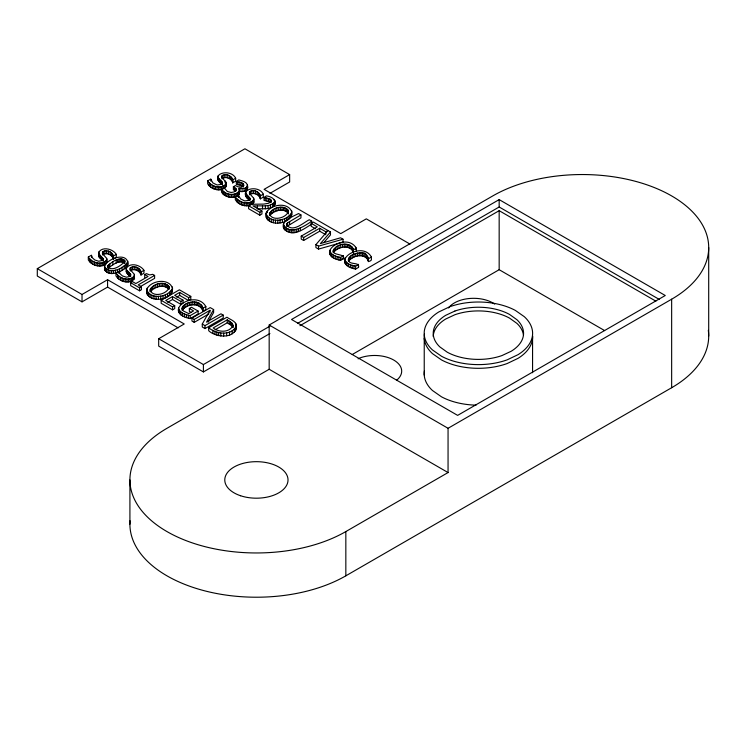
<?xml version="1.0" encoding="UTF-8"?>
<svg xmlns="http://www.w3.org/2000/svg" width="746" height="746" viewBox="0 0 746 746"><rect width="100%" height="100%" fill="white"/><g stroke="black" fill="none" stroke-linecap="round" stroke-linejoin="round"><path stroke-width="1.12" d="M150.039 289.718C152.296 298.008 167.589 294.353 169.146 287.089C165.071 279.955 150.347 283.704 150.039 291.686M269.39 213.58C271.647 221.87 286.94 218.205 288.506 210.95C284.422 203.817 269.698 207.565 269.39 215.547M124.852 260.783L124.834 261.454C121.113 265.529 112.581 271.926 107.536 266.881L107.573 266.191C111.341 262.154 119.77 255.813 124.852 260.783L124.834 263.422M287.033 223.427L287.033 226.374L300.946 217.888L300.946 214.932L287.611 222.821L286.623 224.779C292.581 233.153 303.613 222.494 309.282 219.744L311.707 221.142L311.707 223.11M269.949 199.042L271.441 200.749L271.143 201.681L268.411 203.313L263.748 204.096L251.15 204.273L248.595 205.747L248.595 208.703L259.841 215.193L261.93 213.981L261.93 211.034L252.969 205.859L257.361 205.933L257.361 208.889C262.984 208.47 271.012 210.111 274.78 204.749C276.682 199.238 270.901 196.552 266.471 195.862L264.009 197.438L264.009 200.394L269.949 201.998L269.949 199.042L264.009 197.438M274.78 204.749L274.882 201.01M235.801 188.3L235.801 191.246L233.377 189.689L233.377 186.733L235.801 188.3L236.538 189.81L234.002 191.927L231.139 192.496L227.371 191.489L224.126 187.778L221.543 189.27L221.543 192.226C225.171 197.867 235.074 199.555 239.289 193.885L239.373 190.295C235.577 185.567 245.919 191.013 247.262 186.332C248.278 182.052 241.732 180.812 238.776 179.898L236.342 181.474L236.342 184.43L240.865 185.39L243.429 186.826L243.429 183.87L240.865 182.434L236.342 181.474M239.289 193.885L239.373 190.295M104.421 266.481C107.303 258.33 127.78 251.365 127.976 264.177C125.076 272.337 104.645 279.274 104.421 266.481C109.681 275.153 124.442 268.56 127.976 261.231M104.421 269.427L104.636 268.374M311.707 224.098C304.359 228.565 293.747 237.153 285.112 230.104C277.764 221.776 293.607 216.34 298.521 213.533L300.946 214.932M283.34 227.26L283.573 226.187M98.603 252.605C102.034 246.021 112.888 248.856 116.301 254.349L116.301 257.305L113.401 258.983L112.972 254.918C111.313 251.281 105.82 249.248 102.594 252.008L102.407 253.519L106.706 258.414L106.818 262.592C102.37 268.802 91.833 265.912 88.326 259.962L88.326 257.006L91.357 255.253L92.504 257.93L94.807 259.981L98.686 261.249L101.922 260.568L103.06 258.48L98.938 253.938L98.603 252.605L98.938 256.885L102.463 260.606L102.463 257.65M98.603 255.552L98.761 254.89M126.251 268.56C129.683 261.986 140.537 264.821 143.95 270.313L143.95 273.269L141.05 274.938L140.621 270.882C138.961 267.245 133.469 265.212 130.242 267.973L130.056 269.483L134.355 274.369L134.466 278.556C130.018 284.767 119.472 281.876 115.975 275.927L115.975 272.971L119.006 271.218L120.153 273.894L122.456 275.936L126.335 277.204L129.571 276.524L130.699 274.444L126.578 269.903L126.251 268.56L126.578 272.85L130.102 276.57L130.102 273.614M126.251 271.516L126.4 270.845M217.953 176.457L218.289 177.8L221.814 181.511L221.814 184.467C208.507 173.576 230.645 167.953 235.652 178.21L235.652 181.166L232.752 182.835L232.323 178.779C230.663 175.142 225.171 173.109 221.954 175.869L221.758 177.38L226.066 182.266L226.169 186.453L224.173 188.607L224.173 185.661L226.169 183.507M217.953 179.413L218.112 178.742M245.602 192.421L245.938 193.755L249.462 197.476L249.462 200.422C236.156 189.54 258.293 183.917 263.301 194.174L263.301 197.121L260.401 198.8L259.972 194.743C258.312 191.097 252.819 189.074 249.593 191.834L249.406 193.335L253.705 198.231L253.817 202.418L251.822 204.572L251.822 201.625L253.817 199.471M245.602 195.377L245.76 194.706M191.023 312.387L189.344 311.418L189.344 308.462L191.47 307.231L198.082 311.054L198.082 314.001L190.127 318.598C160.241 312.014 195.247 288.394 205.831 306.494L205.831 309.441C200.515 314.001 203.742 308.359 201.933 305.841C200.292 303.426 197.429 302.055 194.557 301.878C189.643 301.757 181.623 303.995 182.043 310.103M353.119 249.015L353.231 252.847C355.04 242.832 340.894 242.105 335.495 247.439C326.478 256.465 346.107 252.633 343.468 258.713L340.577 260.382C312.061 254.339 346.61 230.971 356.355 248.325L356.355 251.271M348.363 259.207C348.121 265.958 360.206 261.119 358.518 267.404L355.628 269.073C327.121 263.03 361.67 239.662 371.405 257.016L371.405 259.962C365.391 265.818 370.585 251.029 360.98 252.829C356.029 252.754 347.944 255.02 348.363 261.175M146.682 289.523C150.524 280.328 169.062 277.615 172.457 288.217C168.633 297.44 150.002 300.134 146.682 289.523C145.284 304.694 175.189 301.011 172.354 286.949M266.033 213.384C269.875 204.19 288.413 201.476 291.807 212.069C287.984 221.301 269.353 223.996 266.033 213.384C264.634 228.556 294.539 224.872 291.705 210.81M208.694 327.764C216.191 334.171 231.521 336.232 236.351 325.918C236.174 321.013 230.141 319.661 226.915 317.236L208.694 327.764L208.694 330.711C216.014 337.891 236.146 339.178 236.351 325.918M240.072 188.551L240.072 191.498C243.69 192.244 249.089 190.239 247.523 185.586M233.022 325.592C229.47 332.772 218.914 332.557 213.197 327.96L227.26 319.838L232.314 323.447L233.022 327.559M221.543 189.27C225.171 194.911 235.074 196.608 239.289 190.939M257.361 205.933C262.984 205.514 271.012 207.164 274.78 201.802M221.814 181.511L222.513 183.087L221.273 184.421L217.095 184.989L212.88 182.919L210.708 179.115L207.677 180.868L207.677 183.824C210.549 188.365 216.396 190.78 221.637 189.577L221.637 186.621L224.173 185.661M191.964 318.104L210.185 307.585L213.626 309.562L206.521 322.132L220.956 313.796L223.222 315.101L223.222 318.057L204.991 328.576L202.278 327.009L202.278 324.062L209.943 310.336L194.221 319.409L191.964 318.104L191.964 321.05L194.221 322.356L208.955 313.852M208.162 322.179L213.626 312.518L213.626 309.562M88.326 257.006C91.833 262.956 102.37 265.856 106.818 259.645M115.975 272.971C119.472 278.92 130.018 281.82 134.466 275.61M353.119 251.962C349.818 244.175 337.761 246.609 333.639 252.465L333.639 249.518M368.17 260.652C364.869 252.866 352.821 255.3 348.69 261.156L348.69 258.209M202.52 310.028C198.846 302.233 186.854 303.92 182.397 310.066L182.397 307.119M168.792 286.203L168.792 289.159C163.803 283.797 154.609 286.688 150.431 291.686L150.431 288.73M288.506 213.906C284.478 207.248 273.903 210.4 269.791 215.538L269.791 212.591M315.539 228.798L311.166 226.271L311.166 223.324L313.32 222.075L330.469 231.978L320.379 243.625L340.549 237.797L343.02 239.224L343.02 242.18L318.533 249.08L315.912 247.569L315.912 244.613L327.979 230.542L325.825 231.782L319.708 228.257L303.641 237.526L301.216 236.128L301.216 239.084L303.641 240.482L319.708 231.204L325.825 234.738M323.988 242.413L330.469 234.925L330.469 231.978M124.479 260.149L124.479 263.096C118.931 259.421 112.282 265.119 107.983 268.411L107.983 265.464M112.972 257.874C111.313 254.227 105.82 252.204 102.594 254.964L102.594 252.008M232.323 181.726C230.663 178.089 225.171 176.056 221.954 178.826L221.954 175.869M140.621 273.829C138.961 270.192 133.469 268.159 130.242 270.929L130.242 267.973M259.972 197.69C258.312 194.053 252.819 192.02 249.593 194.781L249.593 191.834M178.182 327.867L107.573 287.098L82.023 301.85L37.3 276.029L37.3 268.653L244.93 148.78L289.644 174.601L289.644 181.977L269.987 193.326M232.323 178.779L232.752 179.889L235.652 178.21M112.972 254.918L113.401 256.027L116.301 254.349M233.377 186.733L235.41 185.558L237.909 186.78L241.424 187.022L243.914 185.567L243.429 183.87M251.822 201.625L249.285 202.586L249.285 205.542C244.045 206.735 238.188 204.32 235.326 199.779L235.326 196.832L238.356 195.079L240.529 198.884L244.744 200.944L248.922 200.385L250.162 199.051L249.462 197.476M37.3 268.653L82.023 294.474L107.573 279.722L184.234 323.978L158.684 338.731L158.684 346.107L203.406 371.928L269.921 333.527M289.644 174.601L264.093 189.353L340.754 233.619L366.305 218.858L410.039 244.11M259.972 194.743L260.401 195.853L263.301 194.174M140.621 270.882L141.05 271.992L143.95 270.313M140.117 286.744L154.609 278.37L154.609 275.423L138.187 284.907L141.414 286.772L141.414 289.718L139.558 290.8L130.671 285.662L130.671 282.715L132.527 281.643L135.837 283.545L148.053 276.496L144.743 274.593L144.743 277.54M144.743 274.593L146.412 273.633L149.704 274.92L152.716 274.332L154.609 275.423M248.595 205.747L259.841 212.246L261.93 211.034M130.671 282.715L139.558 287.844L141.414 286.772M183.022 303.109L183.022 300.153L180.868 301.393L172.512 296.572L165.743 300.479L174.713 305.655L174.713 308.611L172.559 309.851L161.164 303.277L161.164 300.321L179.394 289.802L190.79 296.376L190.79 299.332L188.635 300.573L179.665 295.397L176.662 297.122M190.79 296.376L188.635 297.626L179.665 292.441L174.667 295.332L183.022 300.153M167.682 302.316L172.512 299.519L180.868 304.349L182.304 303.519M283.34 224.313C289.178 236.109 304.993 226.103 311.707 221.142M161.164 300.321L172.559 306.904L174.713 305.655M301.216 236.128L317.283 226.859L311.166 223.324M178.583 308.051C179.469 313.236 185.782 314.551 190.127 315.642L198.082 311.054M202.52 307.082L202.903 308.182L205.831 306.494M202.278 324.062L204.991 325.629L223.222 315.101M215.202 329.751L227.26 322.794L231.586 325.592L232.817 327.27L232.817 324.324M329.853 250.292C330.422 255.253 336.483 256.568 340.577 257.426L343.468 255.757M353.231 249.901L356.355 248.325M344.904 258.983C345.473 263.944 351.534 265.259 355.628 266.117L358.518 264.448M368.17 257.706L368.477 258.703L371.405 257.016M671.652 299.202L448.057 428.288L448.057 472.554L269.175 369.279L269.175 325.014L492.77 195.928A126.484 73.024 0 0 1 671.652 195.928A126.484 73.024 0 0 1 671.652 299.202L671.652 387.724L345.836 575.828A126.484 73.024 0 0 1 205.253 590.981A126.484 73.024 0 0 1 130.056 520.755M158.684 338.731L203.406 364.552L269.921 326.151M499.167 199.611L291.537 319.484L457.634 415.382L665.264 295.509L499.167 199.611L499.167 206.987L297.579 323.372M299.939 325.704L499.167 210.68L655.865 301.151M269.175 369.279L166.964 428.297A126.484 73.024 0 0 0 166.964 531.572A126.484 73.024 0 0 0 345.836 531.572L448.057 472.554M352.261 354.509L499.167 269.698L604.633 330.59M358.108 358.845L359.824 357.996A27.108 15.647 0 0 1 394.252 360.355A27.108 15.647 0 0 1 396.508 380.32M315.912 244.613L318.533 246.133L343.02 239.224M207.677 180.868C210.549 185.409 216.396 187.824 221.637 186.621M235.326 196.832C238.188 201.373 244.045 203.789 249.285 202.586M341.827 258.554L343.468 258.713M499.167 206.987L659.222 299.398M358.518 267.404L358.332 264.345M269.175 325.014L448.057 428.288M189.344 308.462L193.55 310.895L188.841 313.618L183.302 310.951L182.043 308.135M274.882 203.966L274.183 199.434M236.351 328.874L236.137 324.23M253.817 202.418L253.705 198.231M226.169 186.453L226.066 182.266M134.466 278.556L134.355 274.369M106.818 262.592L106.706 258.414M291.705 213.757L291.807 215.025M172.354 289.905L172.457 291.164M247.523 188.542L247.467 184.803M266.117 217.636L266.453 212.069M146.766 293.775L147.102 288.208M708.7 247.56L708.7 336.082M532.569 372.748L532.569 335.868A54.206 31.295 0 0 1 518.106 358.313L507.196 363.526A54.206 31.295 0 0 1 441.492 359.926L432.475 353.632A54.206 31.295 0 0 1 424.437 334.049M499.167 210.68L499.167 269.698M424.232 338.143L424.232 375.033M368.477 258.703L368.477 261.65M368.282 258.592L368.282 261.538M367.769 256.521L367.769 259.477M366.873 255.291L366.873 258.237M365.223 254.05L365.223 256.997M363.973 253.463L363.973 256.419M362.547 253.053L362.547 256.009M360.98 252.829L360.98 255.785M359.311 252.81L359.311 255.766M357.576 253.025L357.576 255.971M355.739 247.271L355.739 249.239M355.777 253.472L355.777 256.419M355.628 266.117L355.628 269.073M353.958 254.153L353.958 257.1M353.958 265.781L353.958 268.728M353.427 250.013L353.427 252.959M352.718 247.831L352.718 250.787M352.177 255.057L352.177 258.004M352.168 265.324L352.168 268.271M351.823 246.6L351.823 249.546M350.545 256.13L350.545 259.076M350.303 264.699L350.303 267.646M350.172 245.359L350.172 248.306M349.408 257.174L349.408 260.13M348.923 244.772L348.923 247.728M348.401 263.748L348.401 266.704M347.487 244.362L347.487 247.318M346.834 262.676L346.834 265.623M345.92 244.138L345.92 247.094M345.836 531.572L345.836 575.828M345.706 261.51L345.706 264.457M345.277 257.659L345.277 259.617M345.062 260.27L345.062 263.226M344.26 244.119L344.26 247.075M343.281 255.654L343.281 258.61M342.526 244.334L342.526 247.28M340.726 244.781L340.726 247.728M340.577 257.426L340.577 260.382M338.908 245.462L338.908 248.409M338.908 257.09L338.908 260.037M337.127 246.367L337.127 249.313M337.108 256.633L337.108 259.58M335.495 247.439L335.495 250.386M335.243 256.009L335.243 258.955M334.348 248.483L334.348 251.439M333.341 255.057L333.341 258.013M333.303 250.516L333.303 252.484M331.774 253.985L331.774 256.932M330.655 252.819L330.655 255.766M330.002 251.579L330.002 254.535M325.825 231.782L325.825 233.75M319.708 228.257L319.708 231.204M318.533 246.133L318.533 249.08M303.641 237.526L303.641 240.482M300.34 227.707L300.34 230.663M298.475 228.668L298.475 231.624M296.694 229.367L296.694 232.314M294.912 229.787L294.912 232.733M293.038 229.917L293.038 232.864M291.388 213.384L291.388 216.331M291.36 229.796L291.36 232.743M290.446 214.727L290.446 217.673M289.756 229.47L289.756 232.426M289.579 221.497L289.579 224.453M288.982 216.07L288.982 219.016M288.142 210.064L288.142 213.02M288.152 228.91L288.152 231.857M287.611 222.821L287.611 225.768M287.415 209.234L287.415 212.19M286.968 217.394L286.968 220.34M286.688 224.07L286.688 226.038M286.501 228.08L286.501 231.027M286.324 208.47L286.324 211.416M285.112 227.148L285.112 230.104M284.972 207.817L284.972 210.773M284.72 218.531L284.72 221.478M284.123 226.215L284.123 229.162M283.555 207.407L283.555 210.353M283.573 223.231L283.536 228.22M282.408 219.38L282.408 222.327M282.044 207.201L282.044 210.158M280.384 207.22L280.384 210.167M280.076 219.93L280.076 222.877M278.696 207.453L278.696 210.409M277.782 220.173L277.782 223.119M276.943 207.929L276.943 210.876M275.47 220.107L275.47 223.063M275.153 208.628L275.153 211.575M274.687 200.217L274.687 203.164M274.379 202.558L274.379 205.504M273.67 203.276L273.67 206.222M273.372 209.542L273.372 212.498M273.297 219.753L273.297 222.7M272.663 203.956L272.663 206.912M271.777 210.568L271.777 213.524M271.283 219.11L271.283 222.066M271.003 199.863L271.003 202.809M270.584 211.584L270.584 214.54M270.444 204.954L270.444 207.901M269.418 218.214L269.418 221.161M268.467 198.38L268.467 201.327M268.075 205.523L268.075 208.47M267.823 217.105L267.823 220.061M267.404 210.726L267.404 212.694M266.779 197.876L266.779 200.833M266.714 215.93L266.714 218.886M265.408 205.803L265.408 208.759M265.287 197.597L265.287 200.543M262.517 205.915L262.517 208.871M260.401 195.853L260.401 198.8M260.214 195.741L260.214 198.697M259.841 212.246L259.841 215.193M259.375 193.652L259.375 196.608M258.433 192.599L258.433 195.545M257.118 191.666L257.118 194.613M255.393 190.901L255.393 193.848M253.603 190.547L253.603 193.494M253.174 200.59L253.174 203.546M251.906 190.622L251.906 193.578M250.656 202.166L250.656 205.122M250.488 191.144L250.488 194.091M250.059 198.305L250.059 200.273M248.325 196.347L248.325 199.303M247.803 202.837L247.803 205.793M247.262 186.332L247.262 189.279M247.001 195.098L247.001 198.044M246.665 187.022L246.665 189.978M246.301 202.903L246.301 205.849M245.938 193.755L245.938 196.711M245.723 187.684L245.723 190.64M245.76 191.759L245.667 196.049M244.66 202.763L244.66 205.719M244.063 188.365L244.063 191.312M243.093 202.455L243.093 205.411M242.347 183.106L242.347 186.062M242.096 188.645L242.096 191.591M241.518 201.924L241.518 204.88M240.865 182.434L240.865 185.39M239.886 201.103L239.886 204.059M239.158 181.931L239.158 184.877M238.944 191.61L238.944 194.557M238.534 195.182L238.534 197.149M238.356 195.079L238.356 197.047M238.291 192.291L238.291 195.238M238.161 199.984L238.161 202.94M237.62 181.632L237.62 184.588M237.284 192.972L237.284 195.928M236.93 198.921L236.93 201.877M235.988 193.596L235.988 196.552M235.783 327.597L235.783 330.543M235.605 323.232L235.605 325.2M235.195 328.426L235.195 331.373M234.589 194.044L234.589 196.991M234.421 187.339L234.421 190.286M234.393 329.228L234.393 332.184M233.106 194.305L233.106 197.261M232.752 179.889L232.752 182.835M232.575 179.786L232.575 182.733M232.314 323.447L232.314 326.403M232.155 330.804L232.155 333.76M231.736 177.697L231.736 180.644M231.568 194.408L231.568 197.354M231.586 322.636L231.586 325.592M230.784 176.634L230.784 179.581M230.542 321.815L230.542 324.762M229.954 194.324L229.954 197.27M229.526 332.035L229.526 334.982M229.47 175.702L229.47 178.658M229.106 320.911L229.106 323.857M228.388 194.025L228.388 196.981M227.754 174.937L227.754 177.884M227.26 319.838L227.26 322.794M226.859 193.522L226.859 196.468M226.635 332.828L226.635 335.775M225.954 174.583L225.954 177.539M225.525 184.635L225.525 187.582M225.395 192.794L225.395 195.75M225.152 180.914L225.152 182.882M224.266 174.657L224.266 177.613M224.117 191.964L224.117 194.911M223.669 333.173L223.669 336.12M223.007 186.211L223.007 189.158M223.017 191.041L223.017 193.988M222.84 175.179L222.84 178.135M222.513 183.087L222.513 185.055M222.411 182.341L222.411 184.309M220.797 333.07L220.797 336.017M220.676 180.392L220.676 183.339M220.154 186.882L220.154 189.829M219.352 179.133L219.352 182.08M218.653 186.938L218.653 189.894M218.671 332.679L218.671 335.635M218.289 177.8L218.289 180.746M218.112 175.795L218.019 180.084M217.011 186.808L217.011 189.754M216.825 332.119L216.825 335.066M215.445 186.5L215.445 189.447M214.979 331.308L214.979 334.255M213.878 185.959L213.878 188.915M212.89 330.18L212.89 333.136M212.246 185.148L212.246 188.095M210.885 179.217L210.885 181.185M210.512 184.029L210.512 186.976M209.943 310.336L209.943 312.304M209.281 182.966L209.281 185.913M204.991 325.629L204.991 328.576M203.406 364.552L203.406 371.928M202.903 308.182L202.903 311.129M202.698 308.061L202.698 311.007M201.933 305.841L201.933 308.797M200.861 304.517L200.861 307.464M199.042 303.184L199.042 306.14M197.671 302.531L197.671 305.487M196.17 302.102L196.17 305.049M194.557 301.878L194.557 304.825M194.221 319.409L194.221 322.356M192.813 301.878L192.813 304.825M191.032 302.083L191.032 305.039M190.127 315.642L190.127 318.598M189.288 302.503L189.288 305.459M188.635 297.626L188.635 300.573M188.356 315.232L188.356 318.178M187.582 303.137L187.582 306.093M186.407 314.681L186.407 317.628M185.913 303.986L185.913 306.932M184.299 305.039L184.299 307.986M184.383 313.982L184.383 316.929M183.134 306.084L183.134 309.03M182.5 313.05L182.5 315.996M180.868 301.393L180.868 304.349M180.793 311.893L180.793 314.849M179.665 292.441L179.665 295.397M179.553 310.672L179.553 313.618M178.798 309.385L178.798 312.332M172.512 296.572L172.512 299.519M172.559 306.904L172.559 309.851M172.037 289.523L172.037 292.469M171.095 290.865L171.095 293.812M169.622 292.208L169.622 295.155M169.146 287.089L169.146 289.056M168.064 285.373L168.064 288.329M167.617 293.532L167.617 296.488M166.973 284.608L166.973 287.564M165.621 283.965L165.621 286.912M165.37 294.67L165.37 297.617M164.204 283.545L164.204 286.492M163.057 295.519L163.057 298.465M162.693 283.34L162.693 286.296M161.033 283.359L161.033 286.305M160.726 296.069L160.726 299.025M159.346 283.592L159.346 286.548M158.422 296.311L158.422 299.258M157.593 284.067L157.593 287.024M156.11 296.255L156.11 299.202M155.802 284.767L155.802 287.714M154.021 285.681L154.021 288.637M153.946 295.892L153.946 298.848M152.426 286.716L152.426 289.662M151.932 295.257L151.932 298.204M151.233 287.732L151.233 290.679M150.067 294.353L150.067 297.3M148.463 293.253L148.463 296.199M147.363 292.068L147.363 295.024M141.05 271.992L141.05 274.938M140.863 271.88L140.863 274.836M140.024 269.8L140.024 272.747M139.558 287.844L139.558 290.8M139.082 268.737L139.082 271.684M137.768 267.805L137.768 270.761M136.042 267.04L136.042 269.987M134.252 266.686L134.252 269.642M133.814 276.729L133.814 279.685M132.555 266.76L132.555 269.716M132.471 277.764L132.471 280.71M131.305 278.314L131.305 281.261M131.137 267.282L131.137 270.238M130.699 274.444L130.699 276.412M129.925 278.724L129.925 281.68M129.916 479.93L129.916 524.196M128.965 272.495L128.965 275.442M128.443 278.976L128.443 281.932M127.743 262.284L127.743 265.24M127.65 271.236L127.65 274.183M127.034 263.413L127.034 266.359M126.951 279.041L126.951 281.988M126.578 269.903L126.578 272.85M126.4 267.898L126.316 272.187M125.841 264.606L125.841 267.553M125.309 278.911L125.309 281.857M124.181 265.874L124.181 268.821M123.668 259.543L123.668 262.489M123.733 278.603L123.733 281.55M122.624 259.076L122.624 262.023M122.167 278.062L122.167 281.018M122.046 267.208L122.046 270.155M121.514 258.853L121.514 261.809M120.535 277.251L120.535 280.198M120.33 258.862L120.33 261.818M119.658 268.476L119.658 271.432M119.173 271.32L119.173 273.288M119.043 259.086L119.043 262.042M119.006 271.218L119.006 273.185M118.8 276.132L118.8 279.079M117.681 259.515L117.681 262.471M117.579 275.06L117.579 278.016M117.43 269.455L117.43 272.411M116.189 260.158L116.189 263.105M115.35 270.145L115.35 273.092M113.401 256.027L113.401 258.983M113.411 270.537L113.411 273.493M113.215 255.925L113.215 258.871M112.851 261.93L112.851 264.877M112.376 253.836L112.376 256.783M111.602 270.649L111.602 273.605M111.434 252.773L111.434 255.719M110.119 251.85L110.119 254.796M109.876 270.49L109.876 273.437M109.774 263.842L109.774 266.788M108.739 264.653L108.739 267.6M108.394 251.076L108.394 254.032M108.254 270.043L108.254 272.999M107.573 279.722L107.573 287.098M106.715 269.325L106.715 272.281M106.603 250.721L106.603 253.677M106.174 260.774L106.174 263.72M105.456 268.429L105.456 271.385M104.906 250.805L104.906 253.752M104.822 261.799L104.822 264.755M104.636 265.427L104.692 270.434M103.657 262.35L103.657 265.296M103.489 251.318L103.489 254.274M103.153 259.226L103.153 261.193M103.06 258.48L103.06 260.447M102.286 262.769L102.286 265.716M101.325 256.531L101.325 259.477M100.803 263.021L100.803 265.968M100.001 255.272L100.001 258.219M99.302 263.077L99.302 266.033M98.938 253.938L98.938 256.885M98.761 251.934L98.668 256.232M97.661 262.946L97.661 265.893M96.094 262.639L96.094 265.585M94.518 262.107L94.518 265.054M92.886 261.286L92.886 264.233M91.534 255.356L91.534 257.323M91.161 260.168L91.161 263.114M89.93 259.104L89.93 262.051M82.023 294.474L82.023 301.85M448.57 307.967A27.108 15.647 0 0 1 494.673 304.107M708.308 330.357A126.484 73.024 0 0 1 671.652 387.724M476.023 405.153A54.206 31.295 0 0 1 441.492 396.816L432.475 390.512A54.206 31.295 0 0 1 424.437 370.939M433.23 336.502A45.17 26.082 0 0 1 445.698 319.018L454.874 314.737A45.17 26.082 0 0 1 509.565 318.122L516.959 323.419A45.17 26.082 0 0 1 523.468 335.243M449.605 306.802L438.695 312.005A54.206 31.295 0 0 0 432.475 349.939L441.492 356.243A54.206 31.295 0 0 0 507.196 359.833L518.106 354.63A54.206 31.295 0 0 0 524.326 316.696L515.309 310.392A54.206 31.295 0 0 0 449.605 306.802M454.874 311.054L445.698 315.325A45.17 26.082 0 0 0 439.832 346.899L447.236 352.196A45.17 26.082 0 0 0 501.927 355.581L511.103 351.31A45.17 26.082 0 0 0 516.959 319.736L509.565 314.439A45.17 26.082 0 0 0 454.874 311.054M240.585 495.745A31.621 18.258 0 0 0 288.021 479.93A31.621 18.258 0 0 0 240.585 464.124A31.621 18.258 0 0 0 240.585 495.745"/></g></svg>
